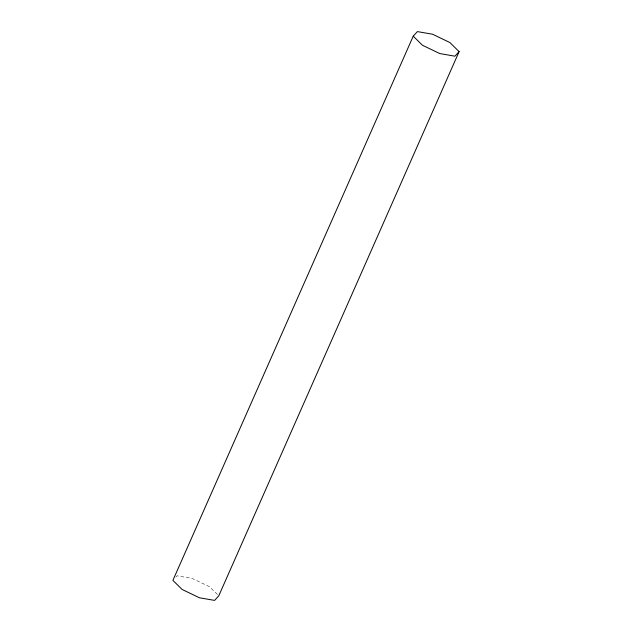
<?xml version="1.0" encoding="UTF-8"?>
<svg xmlns="http://www.w3.org/2000/svg" width="632" height="632" viewBox="0 0 632 632"><rect width="100%" height="100%" fill="white"/><g stroke="black" fill="none" stroke-linecap="round" stroke-linejoin="round"><path stroke-width="0.47" stroke-dasharray="3.16 2.37" d="M175.87 577.119L177.071 575.807L192.239 578.438L209.516 586.733L218.119 595.178"/><path stroke-width="0.95" d="M413.225 36.174L172.892 580.381L182.15 589.482L199.428 597.769L214.603 600.4L218.775 595.826L459.108 51.619L449.85 42.518L432.572 34.231L417.397 31.6L413.225 36.174L422.484 45.267L439.761 53.562L454.929 56.193L459.108 51.619"/></g></svg>
